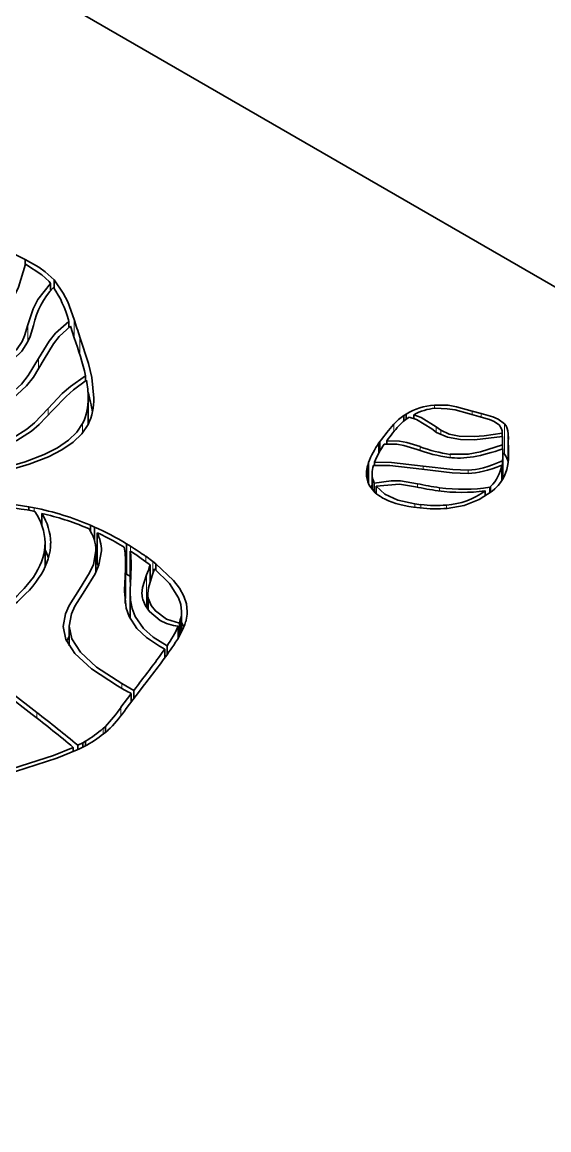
# Model space of a CAD drawing. Extents: x 46 to 852, y -144 to 729.
# Drawn here: x 657.38 to 664.45, y 619.09 to 633.97 of the extents above; entities that cross this region are included whole.
import ezdxf

# ---------------------------------------------------------------- set-up
doc = ezdxf.new("R2010")
doc.units = 0

msp = doc.modelspace()

# ---------------------------------------------------------------- linework, layer by layer
at = {"color": 7, "lineweight": 35}
msp.add_line((684.139, 619.094), (637.64, 645.94), dxfattribs=at)
at = {"color": 7, "lineweight": 35, "ltscale": 0.012901}
msp.add_line((657.416, 630.779), (656.955, 631.011), dxfattribs=at)
at = {"color": 7, "lineweight": 35, "ltscale": 0.001974}
msp.add_line((657.416, 630.779), (657.416, 630.7), dxfattribs=at)
at = {"color": 7, "lineweight": 35, "ltscale": 0.000827956}
msp.add_line((657.737, 630.485), (657.756, 630.458), dxfattribs=at)
at = {"color": 7, "lineweight": 35, "ltscale": 0.002454}
msp.add_line((657.756, 630.458), (657.756, 630.36), dxfattribs=at)
at = {"color": 7, "lineweight": 35, "ltscale": 0.002849}
msp.add_line((657.805, 630.505), (657.805, 630.391), dxfattribs=at)
at = {"color": 7, "lineweight": 13, "ltscale": 0.005721}
msp.add_line((657.451, 629.902), (657.451, 629.673), dxfattribs=at)
at = {"color": 7, "lineweight": 35, "ltscale": 0.000552975}
msp.add_line((657.998, 629.968), (658.005, 629.947), dxfattribs=at)
at = {"color": 7, "lineweight": 35, "ltscale": 0.001889}
msp.add_line((658.005, 629.947), (658.005, 629.872), dxfattribs=at)
at = {"color": 7, "lineweight": 35, "ltscale": 0.004144}
msp.add_line((658.025, 629.887), (658.077, 629.73), dxfattribs=at)
at = {"color": 7, "lineweight": 13, "ltscale": 0.005939}
msp.add_line((658.074, 629.976), (658.074, 629.738), dxfattribs=at)
at = {"color": 7, "lineweight": 13, "ltscale": 0.005925}
msp.add_line((658.152, 629.738), (658.152, 629.501), dxfattribs=at)
at = {"color": 7, "lineweight": 13, "ltscale": 0.003571}
msp.add_line((657.598, 629.453), (657.598, 629.31), dxfattribs=at)
at = {"color": 7, "lineweight": 35, "ltscale": 0.001694}
msp.add_line((658.228, 629.219), (658.228, 629.151), dxfattribs=at)
at = {"color": 7, "lineweight": 35, "ltscale": 0.008749}
msp.add_line((658.263, 628.918), (658.263, 628.568), dxfattribs=at)
at = {"color": 7, "lineweight": 13, "ltscale": 0.00112}
msp.add_line((662.914, 628.826), (662.914, 628.781), dxfattribs=at)
at = {"color": 7, "lineweight": 13, "ltscale": 0.00239}
msp.add_line((657.727, 628.781), (657.727, 628.686), dxfattribs=at)
at = {"color": 7, "lineweight": 35, "ltscale": 0.000931906}
msp.add_line((662.535, 628.705), (662.504, 628.684), dxfattribs=at)
at = {"color": 7, "lineweight": 35, "ltscale": 0.001826}
msp.add_line((662.504, 628.684), (662.504, 628.611), dxfattribs=at)
at = {"color": 7, "lineweight": 35, "ltscale": 0.001721}
msp.add_line((662.535, 628.705), (662.535, 628.636), dxfattribs=at)
at = {"color": 7, "lineweight": 35, "ltscale": 0.001256}
msp.add_line((662.637, 628.695), (662.637, 628.645), dxfattribs=at)
at = {"color": 7, "lineweight": 35, "ltscale": 0.003104}
msp.add_line((663.542, 628.712), (663.422, 628.745), dxfattribs=at)
at = {"color": 7, "lineweight": 13, "ltscale": 0.001257}
msp.add_line((663.422, 628.745), (663.422, 628.695), dxfattribs=at)
at = {"color": 7, "lineweight": 13, "ltscale": 0.001212}
msp.add_line((663.542, 628.712), (663.542, 628.663), dxfattribs=at)
at = {"color": 7, "lineweight": 13, "ltscale": 0.003104}
msp.add_line((658.189, 628.579), (658.189, 628.455), dxfattribs=at)
at = {"color": 7, "lineweight": 13, "ltscale": 0.002515}
msp.add_line((662.368, 628.567), (662.368, 628.467), dxfattribs=at)
at = {"color": 7, "lineweight": 35, "ltscale": 0.000390208}
msp.add_line((662.562, 628.655), (662.575, 628.664), dxfattribs=at)
at = {"color": 7, "lineweight": 35, "ltscale": 0.002022}
msp.add_line((663.003, 628.488), (662.937, 628.534), dxfattribs=at)
at = {"color": 7, "lineweight": 13, "ltscale": 0.001736}
msp.add_line((662.937, 628.534), (662.937, 628.464), dxfattribs=at)
at = {"color": 7, "lineweight": 13, "ltscale": 0.010207}
for p, q in [((663.856, 628.575), (663.856, 628.167)), ((659.049, 626.545), (659.049, 626.136))]:
    msp.add_line(p, q, dxfattribs=at)
at = {"color": 7, "lineweight": 35, "ltscale": 0.002021}
msp.add_line((662.878, 628.505), (662.944, 628.459), dxfattribs=at)
at = {"color": 7, "lineweight": 13, "ltscale": 0.001553}
msp.add_line((663.003, 628.488), (663.003, 628.426), dxfattribs=at)
at = {"color": 7, "lineweight": 35, "ltscale": 0.001161}
msp.add_line((663.827, 628.45), (663.827, 628.403), dxfattribs=at)
at = {"color": 7, "lineweight": 35, "ltscale": 0.000621063}
msp.add_line((663.83, 628.404), (663.83, 628.379), dxfattribs=at)
at = {"color": 7, "lineweight": 35, "ltscale": 0.000529515}
msp.add_line((663.83, 628.379), (663.83, 628.358), dxfattribs=at)
at = {"color": 7, "lineweight": 35, "ltscale": 0.001981}
msp.add_line((663.83, 628.379), (663.83, 628.3), dxfattribs=at)
at = {"color": 7, "lineweight": 35, "ltscale": 0.000577944}
msp.add_line((663.907, 628.418), (663.906, 628.441), dxfattribs=at)
at = {"color": 7, "lineweight": 13, "ltscale": 0.00929}
msp.add_line((663.906, 628.441), (663.906, 628.07), dxfattribs=at)
at = {"color": 7, "lineweight": 35, "ltscale": 0.000585969}
msp.add_line((663.908, 628.395), (663.907, 628.418), dxfattribs=at)
at = {"color": 7, "lineweight": 35, "ltscale": 0.001279}
msp.add_line((663.907, 628.418), (663.907, 628.367), dxfattribs=at)
at = {"color": 7, "lineweight": 35, "ltscale": 0.001692}
msp.add_line((663.907, 628.327), (663.908, 628.395), dxfattribs=at)
at = {"color": 7, "lineweight": 35, "ltscale": 0.000723905}
msp.add_line((662.187, 628.341), (662.17, 628.317), dxfattribs=at)
at = {"color": 7, "lineweight": 35, "ltscale": 0.003317}
msp.add_line((662.17, 628.317), (662.17, 628.184), dxfattribs=at)
at = {"color": 7, "lineweight": 13, "ltscale": 0.003172}
msp.add_line((662.187, 628.341), (662.187, 628.214), dxfattribs=at)
at = {"color": 7, "lineweight": 35, "ltscale": 0.001082}
msp.add_line((662.275, 628.345), (662.275, 628.302), dxfattribs=at)
at = {"color": 7, "lineweight": 13, "ltscale": 0.001295}
msp.add_line((662.724, 628.267), (662.724, 628.215), dxfattribs=at)
at = {"color": 7, "lineweight": 35, "ltscale": 0.000679059}
msp.add_line((663.83, 628.358), (663.83, 628.331), dxfattribs=at)
at = {"color": 7, "lineweight": 13, "ltscale": 0.001335}
msp.add_line((663.83, 628.358), (663.83, 628.305), dxfattribs=at)
at = {"color": 7, "lineweight": 35, "ltscale": 0.000656172}
msp.add_line((663.83, 628.331), (663.83, 628.305), dxfattribs=at)
at = {"color": 7, "lineweight": 35, "ltscale": 0.000356001}
msp.add_line((663.83, 628.305), (663.831, 628.29), dxfattribs=at)
at = {"color": 7, "lineweight": 35, "ltscale": 0.001292}
msp.add_line((663.831, 628.29), (663.831, 628.239), dxfattribs=at)
at = {"color": 7, "lineweight": 35, "ltscale": 0.001644}
msp.add_line((663.833, 628.24), (663.834, 628.174), dxfattribs=at)
at = {"color": 7, "lineweight": 35, "ltscale": 0.00053569}
msp.add_line((663.907, 628.306), (663.907, 628.327), dxfattribs=at)
at = {"color": 7, "lineweight": 35, "ltscale": 0.006213}
msp.add_line((663.907, 628.327), (663.907, 628.078), dxfattribs=at)
at = {"color": 7, "lineweight": 35, "ltscale": 0.000661276}
msp.add_line((663.908, 628.279), (663.907, 628.306), dxfattribs=at)
at = {"color": 7, "lineweight": 13, "ltscale": 0.005583}
msp.add_line((663.907, 628.306), (663.907, 628.082), dxfattribs=at)
at = {"color": 7, "lineweight": 35, "ltscale": 0.002484}
msp.add_line((663.911, 628.18), (663.908, 628.279), dxfattribs=at)
at = {"color": 7, "lineweight": 13, "ltscale": 0.004597}
msp.add_line((663.908, 628.279), (663.908, 628.095), dxfattribs=at)
at = {"color": 7, "lineweight": 13, "ltscale": 0.001137}
for p, q in [((663.127, 628.165), (663.127, 628.119)), ((662.983, 627.716), (662.983, 627.671))]:
    msp.add_line(p, q, dxfattribs=at)
at = {"color": 7, "lineweight": 35, "ltscale": 0.000965287}
msp.add_line((663.856, 628.167), (663.828, 628.193), dxfattribs=at)
at = {"color": 7, "lineweight": 35, "ltscale": 0.000204229}
msp.add_line((663.831, 628.086), (663.83, 628.078), dxfattribs=at)
at = {"color": 7, "lineweight": 35, "ltscale": 0.006253}
msp.add_line((663.83, 628.078), (663.83, 627.828), dxfattribs=at)
at = {"color": 7, "lineweight": 35, "ltscale": 0.006418}
msp.add_line((663.831, 628.086), (663.831, 627.829), dxfattribs=at)
at = {"color": 7, "lineweight": 35, "ltscale": 0.008447}
msp.add_line((663.834, 628.174), (663.834, 627.836), dxfattribs=at)
at = {"color": 7, "lineweight": 35, "ltscale": 0.000693575}
msp.add_line((663.904, 628.056), (663.907, 628.083), dxfattribs=at)
at = {"color": 7, "lineweight": 35, "ltscale": 0.000874946}
msp.add_line((662.029, 628.053), (662.018, 628.02), dxfattribs=at)
at = {"color": 7, "lineweight": 35, "ltscale": 0.00553}
msp.add_line((662.018, 628.02), (662.018, 627.799), dxfattribs=at)
at = {"color": 7, "lineweight": 35, "ltscale": 0.007025}
msp.add_line((662.029, 628.053), (662.029, 627.772), dxfattribs=at)
at = {"color": 7, "lineweight": 35, "ltscale": 5.11568e-05}
msp.add_line((662.094, 628.012), (662.095, 628.014), dxfattribs=at)
at = {"color": 7, "lineweight": 35, "ltscale": 0.001109}
msp.add_line((662.111, 628.059), (662.111, 628.014), dxfattribs=at)
at = {"color": 7, "lineweight": 13, "ltscale": 0.001147}
msp.add_line((662.763, 628.007), (662.763, 627.961), dxfattribs=at)
at = {"color": 7, "lineweight": 13, "ltscale": 0.001111}
msp.add_line((663.369, 627.952), (663.369, 627.907), dxfattribs=at)
at = {"color": 7, "lineweight": 35, "ltscale": 0.005202}
msp.add_line((663.82, 628.019), (663.82, 627.811), dxfattribs=at)
at = {"color": 7, "lineweight": 35, "ltscale": 0.005309}
msp.add_line((662.078, 627.906), (662.078, 627.694), dxfattribs=at)
at = {"color": 7, "lineweight": 35, "ltscale": 0.00060262}
msp.add_line((662.035, 627.759), (662.047, 627.738), dxfattribs=at)
at = {"color": 7, "lineweight": 35, "ltscale": 0.001056}
msp.add_line((662.078, 627.756), (662.06, 627.718), dxfattribs=at)
at = {"color": 7, "lineweight": 35, "ltscale": 0.002878}
msp.add_line((662.107, 627.777), (662.107, 627.662), dxfattribs=at)
at = {"color": 7, "lineweight": 35, "ltscale": 0.002457}
msp.add_line((662.134, 627.736), (662.134, 627.637), dxfattribs=at)
at = {"color": 7, "lineweight": 13, "ltscale": 0.00118}
msp.add_line((662.687, 627.769), (662.687, 627.722), dxfattribs=at)
at = {"color": 7, "lineweight": 35, "ltscale": 0.001801}
msp.add_line((663.596, 627.673), (663.596, 627.601), dxfattribs=at)
at = {"color": 7, "lineweight": 35, "ltscale": 0.000334167}
msp.add_line((663.67, 627.732), (663.66, 627.723), dxfattribs=at)
at = {"color": 7, "lineweight": 35, "ltscale": 0.001953}
msp.add_line((663.66, 627.723), (663.66, 627.645), dxfattribs=at)
at = {"color": 7, "lineweight": 35, "ltscale": 0.001979}
msp.add_line((663.67, 627.732), (663.67, 627.653), dxfattribs=at)
at = {"color": 7, "lineweight": 35, "ltscale": 0.001137}
msp.add_line((663.692, 627.67), (663.726, 627.7), dxfattribs=at)
at = {"color": 7, "lineweight": 35, "ltscale": 0.000351141}
msp.add_line((663.726, 627.7), (663.736, 627.709), dxfattribs=at)
at = {"color": 7, "lineweight": 35, "ltscale": 0.002117}
msp.add_line((662.734, 627.488), (662.65, 627.498), dxfattribs=at)
at = {"color": 7, "lineweight": 13, "ltscale": 0.001141}
msp.add_line((662.65, 627.498), (662.65, 627.453), dxfattribs=at)
at = {"color": 7, "lineweight": 13, "ltscale": 0.001129}
msp.add_line((662.734, 627.488), (662.734, 627.443), dxfattribs=at)
at = {"color": 7, "lineweight": 35, "ltscale": 0.001706}
msp.add_line((657.444, 627.417), (657.511, 627.404), dxfattribs=at)
at = {"color": 7, "lineweight": 35, "ltscale": 0.00179}
msp.add_line((657.536, 627.446), (657.466, 627.46), dxfattribs=at)
at = {"color": 7, "lineweight": 35, "ltscale": 0.001173}
msp.add_line((657.466, 627.46), (657.466, 627.413), dxfattribs=at)
at = {"color": 7, "lineweight": 35, "ltscale": 0.000939637}
msp.add_line((657.511, 627.404), (657.548, 627.395), dxfattribs=at)
at = {"color": 7, "lineweight": 13, "ltscale": 0.001208}
msp.add_line((657.536, 627.446), (657.536, 627.398), dxfattribs=at)
at = {"color": 7, "lineweight": 35, "ltscale": 0.004015}
msp.add_line((657.642, 627.371), (657.642, 627.21), dxfattribs=at)
at = {"color": 7, "lineweight": 35, "ltscale": 0.002209}
msp.add_line((662.633, 627.455), (662.721, 627.444), dxfattribs=at)
at = {"color": 7, "lineweight": 13, "ltscale": 0.001122}
msp.add_line((663.075, 627.482), (663.075, 627.437), dxfattribs=at)
at = {"color": 7, "lineweight": 35, "ltscale": 0.001508}
msp.add_line((658.348, 627.188), (658.293, 627.212), dxfattribs=at)
at = {"color": 7, "lineweight": 35, "ltscale": 0.00192}
msp.add_line((658.293, 627.212), (658.293, 627.135), dxfattribs=at)
at = {"color": 7, "lineweight": 35, "ltscale": 0.004645}
msp.add_line((658.348, 627.188), (658.348, 627.002), dxfattribs=at)
at = {"color": 7, "lineweight": 35, "ltscale": 0.00079884}
msp.add_line((658.247, 627.176), (658.276, 627.164), dxfattribs=at)
at = {"color": 7, "lineweight": 35, "ltscale": 0.010207}
for p, q in [((658.383, 627.111), (658.383, 626.703)), ((658.78, 626.963), (658.78, 626.554)), ((658.828, 626.866), (658.828, 626.457)), ((658.766, 626.693), (658.766, 626.285))]:
    msp.add_line(p, q, dxfattribs=at)
at = {"color": 7, "lineweight": 35, "ltscale": 0.008119}
msp.add_line((657.684, 626.975), (657.684, 626.651), dxfattribs=at)
at = {"color": 7, "lineweight": 35, "ltscale": 0.001806}
msp.add_line((658.662, 626.969), (658.724, 626.932), dxfattribs=at)
at = {"color": 7, "lineweight": 35, "ltscale": 0.000638569}
msp.add_line((658.724, 626.932), (658.746, 626.919), dxfattribs=at)
at = {"color": 7, "lineweight": 35, "ltscale": 0.001563}
for p, q in [((658.833, 626.93), (658.78, 626.963)), ((658.833, 626.522), (658.78, 626.554))]:
    msp.add_line(p, q, dxfattribs=at)
at = {"color": 7, "lineweight": 13, "ltscale": 0.001688}
msp.add_line((658.833, 626.93), (658.833, 626.862), dxfattribs=at)
at = {"color": 7, "lineweight": 35, "ltscale": 0.007237}
msp.add_line((658.366, 626.87), (658.366, 626.581), dxfattribs=at)
at = {"color": 7, "lineweight": 35, "ltscale": 0.000452723}
msp.add_line((658.383, 626.764), (658.366, 626.772), dxfattribs=at)
at = {"color": 7, "lineweight": 35, "ltscale": 0.002935}
msp.add_line((658.976, 626.767), (659.071, 626.697), dxfattribs=at)
at = {"color": 7, "lineweight": 35, "ltscale": 0.002997}
msp.add_line((659.132, 626.724), (659.036, 626.795), dxfattribs=at)
at = {"color": 7, "lineweight": 13, "ltscale": 0.001788}
msp.add_line((659.036, 626.795), (659.036, 626.724), dxfattribs=at)
at = {"color": 7, "lineweight": 35, "ltscale": 0.001149}
msp.add_line((658.401, 626.661), (658.383, 626.703), dxfattribs=at)
at = {"color": 7, "lineweight": 35, "ltscale": 0.00075092}
msp.add_line((659.071, 626.697), (659.094, 626.679), dxfattribs=at)
at = {"color": 7, "lineweight": 35, "ltscale": 0.005623}
msp.add_line((659.094, 626.679), (659.094, 626.454), dxfattribs=at)
at = {"color": 7, "lineweight": 35, "ltscale": 0.00241}
msp.add_line((659.124, 626.535), (659.155, 626.626), dxfattribs=at)
at = {"color": 7, "lineweight": 35, "ltscale": 0.001287}
msp.add_line((659.173, 626.692), (659.132, 626.724), dxfattribs=at)
at = {"color": 7, "lineweight": 13, "ltscale": 0.004118}
msp.add_line((659.132, 626.724), (659.132, 626.559), dxfattribs=at)
at = {"color": 7, "lineweight": 35, "ltscale": 0.002032}
msp.add_line((659.173, 626.692), (659.173, 626.611), dxfattribs=at)
at = {"color": 7, "lineweight": 13, "ltscale": 0.007851}
msp.add_line((658.758, 626.502), (658.758, 626.188), dxfattribs=at)
at = {"color": 7, "lineweight": 35, "ltscale": 0.000426289}
msp.add_line((658.78, 626.554), (658.766, 626.563), dxfattribs=at)
at = {"color": 7, "lineweight": 35, "ltscale": 0.000628547}
msp.add_line((658.831, 626.432), (658.828, 626.457), dxfattribs=at)
at = {"color": 7, "lineweight": 35, "ltscale": 0.009079}
msp.add_line((658.828, 626.32), (658.828, 625.957), dxfattribs=at)
at = {"color": 7, "lineweight": 35, "ltscale": 0.005347}
msp.add_line((659.063, 626.295), (659.063, 626.081), dxfattribs=at)
at = {"color": 7, "lineweight": 35, "ltscale": 0.003076}
msp.add_line((658.766, 626.285), (658.762, 626.162), dxfattribs=at)
at = {"color": 7, "lineweight": 35, "ltscale": 0.001011}
msp.add_line((659.063, 626.174), (659.049, 626.136), dxfattribs=at)
at = {"color": 7, "lineweight": 13, "ltscale": 0.003831}
msp.add_line((659.073, 626.222), (659.073, 626.068), dxfattribs=at)
at = {"color": 7, "lineweight": 35, "ltscale": 0.00058667}
msp.add_line((659.049, 626.136), (659.04, 626.114), dxfattribs=at)
at = {"color": 7, "lineweight": 35, "ltscale": 0.000267046}
msp.add_line((659.519, 626.055), (659.518, 626.044), dxfattribs=at)
at = {"color": 7, "lineweight": 13, "ltscale": 0.006573}
msp.add_line((659.518, 626.044), (659.518, 625.781), dxfattribs=at)
at = {"color": 7, "lineweight": 35, "ltscale": 0.006833}
msp.add_line((659.519, 626.055), (659.519, 625.781), dxfattribs=at)
at = {"color": 7, "lineweight": 35, "ltscale": 0.000312839}
msp.add_line((659.595, 626.043), (659.595, 626.056), dxfattribs=at)
at = {"color": 7, "lineweight": 35, "ltscale": 0.006592}
msp.add_line((658.007, 625.855), (658.007, 625.591), dxfattribs=at)
at = {"color": 7, "lineweight": 35, "ltscale": 0.004024}
msp.add_line((659.47, 625.856), (659.47, 625.695), dxfattribs=at)
at = {"color": 7, "lineweight": 35, "ltscale": 0.001701}
msp.add_line((659.504, 625.965), (659.489, 625.899), dxfattribs=at)
at = {"color": 7, "lineweight": 35, "ltscale": 0.004333}
msp.add_line((659.489, 625.899), (659.489, 625.725), dxfattribs=at)
at = {"color": 7, "lineweight": 35, "ltscale": 9.64326e-05}
msp.add_line((659.508, 625.965), (659.504, 625.965), dxfattribs=at)
at = {"color": 7, "lineweight": 35, "ltscale": 0.005272}
msp.add_line((659.504, 625.965), (659.504, 625.754), dxfattribs=at)
at = {"color": 7, "lineweight": 35, "ltscale": 0.005083}
msp.add_line((659.508, 625.965), (659.508, 625.761), dxfattribs=at)
at = {"color": 7, "lineweight": 35, "ltscale": 0.001729}
msp.add_line((659.55, 625.85), (659.519, 625.911), dxfattribs=at)
at = {"color": 7, "lineweight": 35, "ltscale": 0.00092854}
msp.add_line((659.562, 625.879), (659.57, 625.915), dxfattribs=at)
at = {"color": 7, "lineweight": 35, "ltscale": 8.86193e-05}
msp.add_line((659.57, 625.915), (659.574, 625.915), dxfattribs=at)
at = {"color": 7, "lineweight": 35, "ltscale": 0.00055291}
msp.add_line((659.574, 625.915), (659.579, 625.937), dxfattribs=at)
at = {"color": 7, "lineweight": 35, "ltscale": 0.001954}
msp.add_line((658.007, 625.723), (657.974, 625.653), dxfattribs=at)
at = {"color": 7, "lineweight": 35, "ltscale": 0.001999}
msp.add_line((659.221, 625.587), (659.292, 625.549), dxfattribs=at)
at = {"color": 7, "lineweight": 35, "ltscale": 0.002934}
msp.add_line((659.292, 625.549), (659.292, 625.431), dxfattribs=at)
at = {"color": 7, "lineweight": 35, "ltscale": 0.002983}
msp.add_line((659.323, 625.594), (659.323, 625.475), dxfattribs=at)
at = {"color": 7, "lineweight": 35, "ltscale": 0.000767795}
msp.add_line((659.369, 625.54), (659.387, 625.565), dxfattribs=at)
at = {"color": 7, "lineweight": 35, "ltscale": 0.004641}
msp.add_line((658.877, 624.995), (658.714, 625.085), dxfattribs=at)
at = {"color": 7, "lineweight": 13, "ltscale": 0.001559}
msp.add_line((658.714, 625.085), (658.714, 625.022), dxfattribs=at)
at = {"color": 7, "lineweight": 35, "ltscale": 0.003037}
msp.add_line((658.951, 625.091), (658.877, 624.995), dxfattribs=at)
at = {"color": 7, "lineweight": 35, "ltscale": 0.002731}
msp.add_line((658.877, 624.995), (658.877, 624.886), dxfattribs=at)
at = {"color": 7, "lineweight": 35, "ltscale": 0.004687}
msp.add_line((658.906, 624.925), (659.021, 625.073), dxfattribs=at)
at = {"color": 7, "lineweight": 35, "ltscale": 0.005489}
msp.add_line((658.836, 624.943), (658.704, 624.768), dxfattribs=at)
at = {"color": 7, "lineweight": 35, "ltscale": 0.005462}
msp.add_line((658.775, 624.75), (658.906, 624.925), dxfattribs=at)
at = {"color": 7, "lineweight": 35, "ltscale": 0.000287198}
msp.add_line((658.843, 624.952), (658.836, 624.943), dxfattribs=at)
at = {"color": 7, "lineweight": 13, "ltscale": 0.002759}
msp.add_line((658.836, 624.943), (658.836, 624.833), dxfattribs=at)
at = {"color": 7, "lineweight": 35, "ltscale": 0.002753}
msp.add_line((658.843, 624.952), (658.843, 624.842), dxfattribs=at)
at = {"color": 7, "lineweight": 13, "ltscale": 0.001842}
msp.add_line((657.573, 624.696), (657.573, 624.622), dxfattribs=at)
at = {"color": 7, "lineweight": 13, "ltscale": 0.002835}
msp.add_line((658.704, 624.768), (658.704, 624.654), dxfattribs=at)
at = {"color": 7, "lineweight": 35, "ltscale": 0.000942931}
msp.add_line((658.494, 624.51), (658.465, 624.485), dxfattribs=at)
at = {"color": 7, "lineweight": 35, "ltscale": 0.001985}
msp.add_line((658.494, 624.51), (658.494, 624.43), dxfattribs=at)
at = {"color": 7, "lineweight": 13, "ltscale": 0.001927}
msp.add_line((658.465, 624.485), (658.465, 624.408), dxfattribs=at)
at = {"color": 7, "lineweight": 35, "ltscale": 0.000991057}
msp.add_line((658.529, 624.46), (658.559, 624.486), dxfattribs=at)
at = {"color": 7, "lineweight": 35, "ltscale": 0.001411}
msp.add_line((658.063, 624.229), (658.063, 624.173), dxfattribs=at)
at = {"color": 7, "lineweight": 35, "ltscale": 0.000822631}
msp.add_line((658.117, 624.197), (658.146, 624.211), dxfattribs=at)
at = {"color": 7, "lineweight": 35, "ltscale": 0.001908}
msp.add_line((658.191, 624.292), (658.123, 624.258), dxfattribs=at)
at = {"color": 7, "lineweight": 35, "ltscale": 0.001443}
msp.add_line((658.123, 624.258), (658.123, 624.2), dxfattribs=at)
at = {"color": 7, "lineweight": 35, "ltscale": 0.002706}
msp.add_line((658.146, 624.211), (658.243, 624.259), dxfattribs=at)
at = {"color": 7, "lineweight": 35, "ltscale": 0.001006}
msp.add_line((658.227, 624.311), (658.191, 624.292), dxfattribs=at)
at = {"color": 7, "lineweight": 35, "ltscale": 0.00148}
msp.add_line((658.191, 624.292), (658.191, 624.232), dxfattribs=at)
at = {"color": 7, "lineweight": 35, "ltscale": 0.001527}
msp.add_line((658.227, 624.311), (658.227, 624.25), dxfattribs=at)
at = {"color": 7, "lineweight": 35, "ltscale": 0.001098}
msp.add_line((658.243, 624.259), (658.282, 624.28), dxfattribs=at)
at = {"color": 7, "lineweight": 35}
for points in [[(657.805, 630.505), (657.687, 630.614), (657.599, 630.676), (657.416, 630.779)], [(655.424, 629.285), (655.977, 629.372), (656.226, 629.438), (656.449, 629.52), (656.636, 629.611), (656.803, 629.716), (657.023, 629.909), (657.198, 630.138), (657.329, 630.407), (657.42, 630.716)], [(657.42, 630.716), (657.641, 630.575), (657.737, 630.485)], [(657.756, 630.458), (657.587, 630.243), (657.522, 630.118), (657.451, 629.902)], [(658.074, 629.976), (657.989, 630.211), (657.929, 630.33), (657.805, 630.505)], [(657.451, 629.902), (657.408, 629.754), (657.375, 629.681), (657.301, 629.567), (657.101, 629.377)], [(657.163, 629.35), (657.372, 629.55), (657.45, 629.67), (657.483, 629.746), (657.528, 629.895)], [(658.005, 629.947), (657.826, 629.792), (657.738, 629.683), (657.598, 629.453)], [(657.672, 629.44), (657.798, 629.648), (657.875, 629.747), (658.025, 629.887)], [(658.341, 628.92), (658.311, 629.196), (658.267, 629.382), (658.152, 629.738)], [(657.598, 629.453), (657.459, 629.222), (657.369, 629.107), (657.186, 628.939), (656.997, 628.817), (656.751, 628.7)], [(656.795, 628.663), (657.05, 628.784), (657.247, 628.911), (657.436, 629.084), (657.529, 629.202), (657.672, 629.44)], [(658.228, 629.219), (658.027, 629.077), (657.916, 628.98), (657.727, 628.781)], [(657.795, 628.761), (657.967, 628.941), (658.066, 629.03), (658.24, 629.159)], [(663.422, 628.745), (663.213, 628.803), (663.098, 628.822), (662.914, 628.826)], [(657.727, 628.781), (657.541, 628.587), (657.439, 628.5), (657.257, 628.385), (657.087, 628.315), (656.879, 628.259)], [(656.905, 628.217), (657.126, 628.276), (657.307, 628.352), (657.5, 628.473), (657.607, 628.564), (657.795, 628.761)], [(662.937, 628.534), (662.737, 628.657), (662.637, 628.695)], [(662.923, 628.782), (663.088, 628.777), (663.192, 628.76), (663.385, 628.707)], [(663.856, 628.575), (663.772, 628.636), (663.7, 628.666), (663.542, 628.712)], [(658.189, 628.579), (658.109, 628.461), (658.001, 628.356), (657.85, 628.252), (657.672, 628.161), (657.417, 628.064), (657.138, 627.984), (656.742, 627.897), (655.959, 627.774)], [(655.977, 627.73), (656.778, 627.857), (657.182, 627.946), (657.469, 628.03), (657.729, 628.13), (657.909, 628.223), (658.062, 628.329), (658.177, 628.441), (658.262, 628.566)], [(662.575, 628.664), (662.675, 628.63), (662.878, 628.505)], [(663.51, 628.671), (663.654, 628.63), (663.717, 628.604), (663.788, 628.554)], [(662.944, 628.459), (663.091, 628.393), (663.267, 628.362), (663.454, 628.359), (663.83, 628.404)], [(663.827, 628.45), (663.583, 628.414), (663.448, 628.404), (663.248, 628.409), (663.113, 628.436), (663.003, 628.488)], [(662.241, 628.3), (662.411, 628.299), (662.506, 628.283), (662.685, 628.229)], [(662.724, 628.267), (662.545, 628.322), (662.447, 628.339), (662.275, 628.345)], [(663.831, 628.29), (663.534, 628.196), (663.37, 628.166), (663.127, 628.165)], [(662.095, 628.014), (662.315, 628.013), (662.744, 627.964)], [(662.763, 628.007), (662.337, 628.056), (662.111, 628.059)], [(662.744, 627.964), (663.152, 627.915), (663.37, 627.907)], [(663.369, 627.952), (663.16, 627.959), (662.763, 628.007)], [(662.687, 627.769), (662.457, 627.806), (662.335, 627.808), (662.107, 627.777)], [(662.134, 627.736), (662.446, 627.762), (662.661, 627.727)], [(662.65, 627.498), (662.421, 627.549), (662.248, 627.629), (662.134, 627.736)], [(663.087, 627.438), (663.314, 627.478), (663.518, 627.557), (663.692, 627.67)], [(658.366, 626.87), (658.333, 626.687), (658.282, 626.572), (658.145, 626.352)], [(658.217, 626.336), (658.357, 626.561), (658.408, 626.68), (658.441, 626.868)], [(659.155, 626.626), (659.356, 626.428), (659.478, 626.238), (659.508, 626.146), (659.519, 626.055)], [(659.595, 626.056), (659.584, 626.157), (659.549, 626.26), (659.491, 626.365), (659.409, 626.471), (659.173, 626.692)], [(659.049, 626.545), (658.995, 626.377), (658.986, 626.295)], [(659.063, 626.295), (659.072, 626.373), (659.124, 626.535)], [(658.145, 626.352), (658.009, 626.134), (657.959, 626.024), (657.927, 625.852)], [(658.007, 625.855), (658.038, 626.021), (658.086, 626.127), (658.217, 626.336)], [(658.751, 626.321), (658.775, 626.097), (658.814, 625.987), (658.919, 625.824), (659.046, 625.705), (659.221, 625.587)], [(659.323, 625.594), (659.138, 625.709), (659.005, 625.826), (658.894, 625.986), (658.854, 626.094), (658.833, 626.206), (658.828, 626.32)], [(658.997, 626.214), (659.033, 626.128), (659.086, 626.052), (659.231, 625.935)], [(659.489, 625.899), (659.317, 625.952), (659.166, 626.062), (659.11, 626.136), (659.073, 626.222)], [(657.927, 625.852), (657.962, 625.678), (658.083, 625.49), (658.307, 625.283), (658.656, 625.055)], [(658.714, 625.085), (658.376, 625.306), (658.158, 625.506), (658.042, 625.688), (658.007, 625.855)], [(656.767, 625.529), (656.792, 625.386), (656.865, 625.248), (657.026, 625.065), (657.167, 624.939), (657.511, 624.669)], [(657.573, 624.696), (657.232, 624.963), (657.094, 625.085), (656.938, 625.262), (656.868, 625.394), (656.843, 625.529)], [(658.063, 624.229), (657.796, 624.12), (657.25, 623.944)], [(657.285, 623.904), (657.842, 624.084), (658.117, 624.197)]]:
    msp.add_lwpolyline(points, dxfattribs=at)
for centre, radius, start, end in [((658.567, 629.675), 1.062, 136.5743, 168.0313), ((656.587, 629.583), 1.463, 15.2584, 34.2278), ((664.037, 631.816), 6.24, 197.1512, 199.4472), ((654.044, 628.254), 4.293, 12.9803, 20.0966), ((656.886, 628.905), 1.377, 0.5541, 10.6331), ((655.988, 628.331), 2.368, 9.7017, 16.2731), ((657.539, 628.898), 0.724, 333.8939, 1.6313), ((657.585, 628.9), 0.755, 333.7906, 1.562), ((662.973, 627.986), 0.842, 93.9974, 121.3339), ((662.93, 628.053), 0.762, 124.0436, 137.5415), ((662.986, 628.06), 0.725, 94.9381, 118.773), ((663.998, 630.648), 2.036, 252.4793, 256.1449), ((664.208, 626.906), 2.479, 137.9329, 144.6469), ((664.23, 626.944), 2.405, 138.2145, 144.3724), ((662.947, 628.084), 0.688, 123.98, 137.8219), ((663.644, 628.442), 0.183, 2.3835, 37.9519), ((663.689, 628.438), 0.217, 0.9177, 39.3246), ((663.185, 627.601), 1.242, 144.8236, 158.6595), ((663.229, 627.609), 1.206, 145.0345, 158.0723), ((663.376, 630.052), 1.949, 249.2301, 262.1512), ((663.383, 630.002), 1.856, 249.211, 262.07), ((662.883, 628.17), 0.951, 354.9201, 0.2132), ((663.7, 628.035), 0.205, 4.8178, 40.1115), ((662.849, 628.176), 1.063, 354.9962, 0.2024), ((662.414, 627.901), 0.413, 163.2321, 179.4602), ((662.461, 627.902), 0.383, 163.3301, 179.4691), ((663.302, 628.105), 0.524, 314.659, 350.6413), ((663.344, 628.113), 0.563, 314.2141, 354.1993), ((662.32, 627.903), 0.319, 179.6737, 206.6603), ((662.372, 627.904), 0.294, 179.6348, 205.592), ((662.43, 627.983), 0.455, 212.5816, 241.8443), ((663.561, 631.909), 4.277, 257.8634, 261.9884), ((663.581, 631.932), 4.258, 257.8774, 261.9167), ((663.28, 630.06), 2.407, 262.4794, 277.5616), ((663.3, 629.969), 2.275, 261.9889, 279.1156), ((663.004, 628.49), 1.01, 274.054, 305.9584), ((656.706, 623.097), 4.429, 80.1165, 89.0232), ((662.94, 629.273), 1.796, 263.4273, 274.3149), ((656.712, 623.203), 4.277, 80.1388, 88.8718), ((656.791, 623.693), 3.827, 66.8851, 78.7622), ((656.925, 626.959), 0.759, 1.2668, 35.0211), ((656.986, 626.959), 0.774, 0.9946, 32.1209), ((656.814, 623.744), 3.719, 67.3367, 77.147), ((662.941, 629.372), 1.94, 263.4858, 274.3191), ((656.697, 623.497), 4.043, 58.9917, 65.9013), ((657.809, 626.858), 0.558, 1.2174, 33.1578), ((656.807, 623.664), 3.79, 60.6945, 65.4361), ((657.884, 626.862), 0.558, 0.6147, 26.5645), ((657.572, 626.706), 1.194, 359.3995, 10.2898), ((656.778, 623.615), 3.9, 54.6297, 58.2026), ((656.943, 626.53), 0.821, 16.845, 25.4923), ((656.764, 623.59), 3.872, 55.1499, 57.7795), ((657.276, 626.671), 1.565, 359.6892, 7.1305), ((655.714, 626.72), 3.052, 355.9138, 359.4972), ((656.067, 626.674), 2.773, 356.4122, 359.7655), ((657.387, 627.188), 1.782, 338.8183, 343.3822), ((661.754, 626.289), 3.003, 175.9317, 179.3952), ((661.788, 626.289), 2.96, 175.9044, 179.3998), ((659.281, 626.294), 0.295, 179.7393, 195.691), ((659.33, 626.294), 0.267, 179.675, 195.6712), ((659.075, 626.061), 0.444, 347.4841, 357.8181), ((659.118, 626.06), 0.477, 344.9834, 357.9655), ((659.551, 626.504), 0.654, 240.7319, 262.9403), ((658.072, 626.475), 1.53, 324.8404, 336.1025), ((658.214, 626.431), 1.457, 323.5645, 337.7448), ((651.081, 631.331), 10.042, 321.5893, 324.8428), ((651.135, 631.335), 10.069, 321.5523, 324.8641), ((661.431, 629.906), 5.589, 240.2305, 242.4139), ((650.198, 614.906), 12.198, 49.8489, 53.1645), ((650.212, 614.873), 12.274, 49.8716, 53.1557), ((656.994, 625.941), 2.074, 316.3361, 325.5495), ((657.031, 625.949), 2.116, 316.248, 325.4964), ((657.151, 626.044), 2.039, 301.8402, 310.1442), ((657.141, 626.113), 2.159, 301.9011, 310.0322)]:
    msp.add_arc(centre, radius, start, end, dxfattribs=at)
for centre, major_axis, ratio, start_param, end_param in [((667.62, 634.632), (-4.817, -6.39), 0.267022, 0.149056, 0.395684), ((664.361, 628.88), (1.163, 0.866), 0.288236, 3.516532, 4.038532), ((668.276, 633.576), (-5.136, -5.595), 0.177038, 0.163669, 0.360393), ((664.231, 628.527), (2.212, 0.726), 0.368641, 3.460184, 3.79177), ((625.303, 626.099), (32.381, 0.895), 0.14248, 6.10385, 6.279248), ((624.152, 626.276), (33.607, 0.711), 0.142648, 6.10597, 6.280167)]:
    msp.add_ellipse(centre, major_axis=major_axis, ratio=ratio, start_param=start_param, end_param=end_param, dxfattribs=at)

doc.saveas('drawing.dxf')
